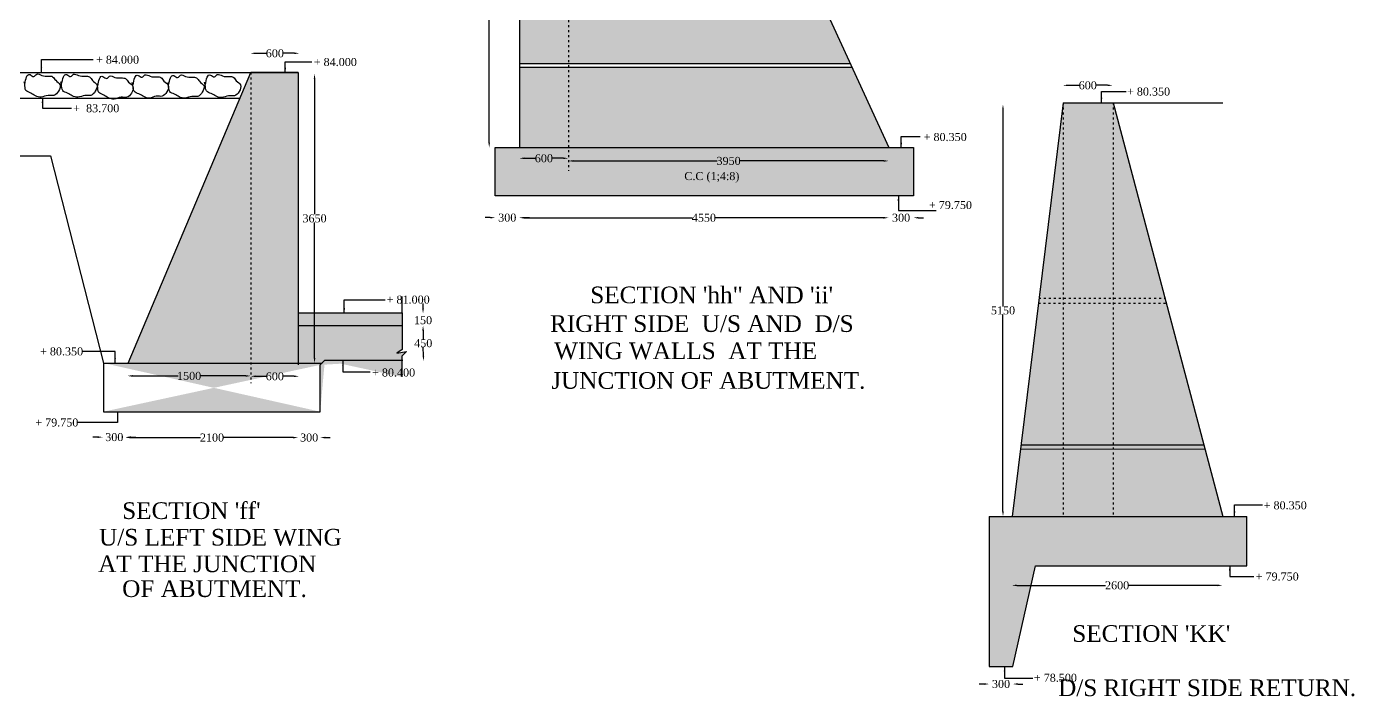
# Model space of a CAD drawing. Header units: millimetres. Extents: x 25263 to 1189477, y 36281 to 720269.
# Drawn here: x 323998 to 722237, y 318206 to 519237 of the extents above; entities that cross this region are included whole.
import ezdxf

# ---------------------------------------------------------------- set-up
doc = ezdxf.new("R2010")
doc.units = ezdxf.units.MM
doc.header["$MEASUREMENT"] = 0
doc.header["$PDMODE"] = 66
doc.header["$PDSIZE"] = 170
doc.linetypes.add('ACAD_ISO03W100', pattern=[30, 12, -18])
for name, color, linetype in [('DIM', 5, 'Continuous'), ('DOT LINE', 3, 'ACAD_ISO03W100'), ('DWG. LINE', 1, 'Continuous'), ('DWG.LINE', 10, 'Continuous'), ('HATCH', 2, 'Continuous'), ('TEXT', 7, 'Continuous')]:
    doc.layers.add(name, color=color, linetype=linetype)
doc.layers.add('TITLE', color=7, linetype='Continuous', lineweight=30)
doc.styles.get("Standard").update_dxf_attribs({"font": 'TIMES.TTF', "height": 2400})
doc.dimstyles.get("Standard").update_dxf_attribs({"dimtxt": 2400, "dimasz": 1500, "dimexe": 0.18, "dimexo": 0.0625, "dimgap": 0.09, "dimtad": 0, "dimtih": 1, "dimtoh": 1, "dimdec": 1, "dimzin": 0, "dimdsep": 46, "dimtxsty": 'Standard', "dimcen": 0.09, "dimse1": 1, "dimse2": 1, "dimclrd": 5, "dimclre": 5, "dimclrt": 4, "dimadec": 0, "dimazin": 0, "dimtfac": 1, "dimtdec": 1, "dimtofl": 0, "dimtmove": 0, "dimatfit": 3, "dimfxl": 1, "dimtolj": 1, "dimtzin": 0, "dimarcsym": 0})
pattern_1 = [(50, (0, 0), (5738.081, -502.017), [600, -6600]), (355, (0, 0), (-1110.01, 6017.537), [480, -5280]), (100.4514, (478, -42), (4628.075, 5515.516), [509.92, -5609.137]), (46.1842, (0, 1600), (8537.93, -1324.15), [900, -9900]), (96.6356, (711.5, 1490), (7477.3, 7792.94), [764.88, -8413.7]), (351.1842, (0, 1600), (7477.296, 7792.95), [720, -7920]), (21, (800, 1200), (4775.256, -3220.95), [600, -6600]), (326, (800, 1200), (1946.523, 5801.2), [480, -5280]), (71.4514, (1198, 931.6), (6721.78, 2580.244), [509.92, -5609.137]), (37.5, (0, 0), (97.279, 2663.151), [0, -5216, 0, -5360, 0, -5300]), (7.5, (0, 0), (2104.556, 3155.294), [0, -3056, 0, -5096, 0, -2020]), (327.5, (-1784, 0), (4270.5795, -180.439), [0, -2000, 0, -6240, 0, -8280]), (317.5, (-2584, 0), (4665.49, 800.84), [0, -2600, 0, -4144, 0, -5880])]

# ---------------------------------------------------------------- blocks, each defined once
blk = doc.blocks.new('*D39')
at = {"layer": 'Defpoints', "color": 0}
for p in [(462745, 692165), (471791, 692165), (471791, 482912)]:
    blk.add_point(p, dxfattribs=at)
at = {"layer": 'DIM', "color": 5, "lineweight": -2}
for p, q in [((462745, 690665), (462745, 588759)), ((462745, 484412), (462745, 586318))]:
    blk.add_line(p, q, dxfattribs=at)
at = {"layer": 'DIM', "color": 5}
for points in [[(462495, 690665), (462995, 690665), (462745, 692165)], [(462495, 484412), (462995, 484412), (462745, 482912)]]:
    blk.add_solid(points, dxfattribs=at)
at = {"layer": 'DIM', "color": 4, "insert": (462745, 587538), "char_height": 2400, "attachment_point": 5}
blk.add_mtext('\\A1;8650', dxfattribs=at)
blk = doc.blocks.new('*D40')
at = {"layer": 'Defpoints', "color": 0}
for p in [(471791, 482912), (486508, 482912), (486508, 479702)]:
    blk.add_point(p, dxfattribs=at)
at = {"layer": 'DIM', "color": 5, "lineweight": -2}
for p, q in [((473291, 479702), (476631, 479702)), ((485008, 479702), (481668, 479702))]:
    blk.add_line(p, q, dxfattribs=at)
at = {"layer": 'DIM', "color": 5}
for points in [[(473291, 479952), (473291, 479452), (471791, 479702)], [(485008, 479952), (485008, 479452), (486508, 479702)]]:
    blk.add_solid(points, dxfattribs=at)
at = {"layer": 'DIM', "color": 4, "insert": (479150, 479702), "char_height": 2400, "attachment_point": 5}
blk.add_mtext('\\A1;600', dxfattribs=at)
blk = doc.blocks.new('*D41')
at = {"layer": 'Defpoints', "color": 0}
for p in [(486508, 482912), (582562, 482912), (582562, 478906)]:
    blk.add_point(p, dxfattribs=at)
at = {"layer": 'DIM', "color": 5, "lineweight": -2}
for p, q in [((488008, 478906), (531126, 478906)), ((581062, 478906), (537944, 478906))]:
    blk.add_line(p, q, dxfattribs=at)
at = {"layer": 'DIM', "color": 5}
for points in [[(488008, 479156), (488008, 478656), (486508, 478906)], [(581062, 479156), (581062, 478656), (582562, 478906)]]:
    blk.add_solid(points, dxfattribs=at)
at = {"layer": 'DIM', "color": 4, "insert": (534535, 478906), "char_height": 2400, "attachment_point": 5}
blk.add_mtext('\\A1;3950', dxfattribs=at)
blk = doc.blocks.new('*D42')
at = {"layer": 'Defpoints', "color": 0}
for p in [(582562, 482912), (589976, 482912), (589976, 461854)]:
    blk.add_point(p, dxfattribs=at)
at = {"layer": 'DIM', "color": 5, "lineweight": -2}
for p, q in [((581062, 461854), (579562, 461854)), ((591476, 461854), (592976, 461854))]:
    blk.add_line(p, q, dxfattribs=at)
at = {"layer": 'DIM', "color": 5}
for points in [[(581062, 462104), (581062, 461604), (582562, 461854)], [(591476, 462104), (591476, 461604), (589976, 461854)]]:
    blk.add_solid(points, dxfattribs=at)
at = {"layer": 'DIM', "color": 4, "insert": (586269, 461854), "char_height": 2400, "attachment_point": 5}
blk.add_mtext('\\A1;300', dxfattribs=at)
blk = doc.blocks.new('*D43')
at = {"layer": 'Defpoints', "color": 0}
for p in [(464544, 482912), (471791, 482912), (464544, 461884)]:
    blk.add_point(p, dxfattribs=at)
at = {"layer": 'DIM', "color": 5, "lineweight": -2}
for p, q in [((463044, 461884), (461544, 461884)), ((473291, 461884), (474791, 461884))]:
    blk.add_line(p, q, dxfattribs=at)
at = {"layer": 'DIM', "color": 5}
for points in [[(463044, 462134), (463044, 461634), (464544, 461884)], [(473291, 462134), (473291, 461634), (471791, 461884)]]:
    blk.add_solid(points, dxfattribs=at)
at = {"layer": 'DIM', "color": 4, "insert": (468168, 461884), "char_height": 2400, "attachment_point": 5}
blk.add_mtext('\\A1;300', dxfattribs=at)
blk = doc.blocks.new('*D86')
at = {"layer": 'Defpoints', "color": 0}
for p in [(634788, 501853), (649721, 501853), (649721, 501596)]:
    blk.add_point(p, dxfattribs=at)
at = {"layer": 'DIM', "color": 5, "lineweight": -2}
for p, q in [((636288, 501596), (639736, 501596)), ((648221, 501596), (644773, 501596))]:
    blk.add_line(p, q, dxfattribs=at)
at = {"layer": 'DIM', "color": 5}
for points in [[(636288, 501846), (636288, 501346), (634788, 501596)], [(648221, 501846), (648221, 501346), (649721, 501596)]]:
    blk.add_solid(points, dxfattribs=at)
at = {"layer": 'DIM', "color": 4, "insert": (642254, 501596), "char_height": 2400, "attachment_point": 5}
blk.add_mtext('\\A1;600', dxfattribs=at)
blk = doc.blocks.new('*D87')
at = {"layer": 'Defpoints', "color": 0}
for p in [(616835, 495853), (616835, 372248), (616835, 372248)]:
    blk.add_point(p, dxfattribs=at)
at = {"layer": 'DIM', "color": 5, "lineweight": -2}
for p, q in [((616835, 494353), (616835, 435271)), ((616835, 373748), (616835, 432830))]:
    blk.add_line(p, q, dxfattribs=at)
at = {"layer": 'DIM', "color": 5}
for points in [[(616585, 494353), (617085, 494353), (616835, 495853)], [(616585, 373748), (617085, 373748), (616835, 372248)]]:
    blk.add_solid(points, dxfattribs=at)
at = {"layer": 'DIM', "color": 4, "insert": (616835, 434050), "char_height": 2400, "attachment_point": 5}
blk.add_mtext('\\A1;5150', dxfattribs=at)
blk = doc.blocks.new('*D88')
at = {"layer": 'Defpoints', "color": 0}
for p in [(471791, 461884), (582492, 461884), (582492, 461854)]:
    blk.add_point(p, dxfattribs=at)
at = {"layer": 'DIM', "color": 5, "lineweight": -2}
for p, q in [((473291, 461854), (523689, 461854)), ((580992, 461854), (530595, 461854))]:
    blk.add_line(p, q, dxfattribs=at)
at = {"layer": 'DIM', "color": 5}
for points in [[(473291, 462104), (473291, 461604), (471791, 461854)], [(580992, 462104), (580992, 461604), (582492, 461854)]]:
    blk.add_solid(points, dxfattribs=at)
at = {"layer": 'DIM', "color": 4, "insert": (527142, 461854), "char_height": 2400, "attachment_point": 5}
blk.add_mtext('\\A1;4550', dxfattribs=at)
blk = doc.blocks.new('*D91')
at = {"layer": 'Defpoints', "color": 0}
for p in [(391150, 511281), (405785, 511281), (405785, 511211)]:
    blk.add_point(p, dxfattribs=at)
at = {"layer": 'DIM', "color": 5, "lineweight": -2}
for p, q in [((392650, 511211), (395949, 511211)), ((404285, 511211), (400986, 511211))]:
    blk.add_line(p, q, dxfattribs=at)
at = {"layer": 'DIM', "color": 5}
for points in [[(392650, 511461), (392650, 510961), (391150, 511211)], [(404285, 511461), (404285, 510961), (405785, 511211)]]:
    blk.add_solid(points, dxfattribs=at)
at = {"layer": 'DIM', "color": 4, "insert": (398468, 511211), "char_height": 2400, "attachment_point": 5}
blk.add_mtext('\\A1;600', dxfattribs=at)
blk = doc.blocks.new('*D92')
at = {"layer": 'Defpoints', "color": 0}
for p in [(410363, 505071), (410376, 418263), (410376, 418263)]:
    blk.add_point(p, dxfattribs=at)
at = {"layer": 'DIM', "color": 5, "lineweight": -2}
for p, q in [((410364, 503571), (410370, 462888)), ((410376, 419763), (410370, 460446))]:
    blk.add_line(p, q, dxfattribs=at)
at = {"layer": 'DIM', "color": 5}
for points in [[(410614, 503571), (410114, 503571), (410363, 505071)], [(410626, 419763), (410126, 419763), (410376, 418263)]]:
    blk.add_solid(points, dxfattribs=at)
at = {"layer": 'DIM', "color": 4, "insert": (410370, 461667), "char_height": 2400, "attachment_point": 5}
blk.add_mtext('\\A1;3650', dxfattribs=at)
blk = doc.blocks.new('*D93')
at = {"layer": 'Defpoints', "color": 0}
for p in [(442854, 433136), (442854, 429501), (442907, 429501)]:
    blk.add_point(p, dxfattribs=at)
at = {"layer": 'DIM', "color": 5, "lineweight": -2}
for p, q in [((442907, 434636), (442907, 436136)), ((442907, 428001), (442907, 426501))]:
    blk.add_line(p, q, dxfattribs=at)
at = {"layer": 'DIM', "color": 5}
for points in [[(442657, 434636), (443157, 434636), (442907, 433136)], [(442657, 428001), (443157, 428001), (442907, 429501)]]:
    blk.add_solid(points, dxfattribs=at)
at = {"layer": 'DIM', "color": 4, "insert": (442907, 431104), "char_height": 2400, "attachment_point": 5}
blk.add_mtext('\\A1;150', dxfattribs=at)
blk = doc.blocks.new('*D94')
at = {"layer": 'Defpoints', "color": 0}
for p in [(442907, 429480), (443035, 418907), (443035, 418907)]:
    blk.add_point(p, dxfattribs=at)
at = {"layer": 'DIM', "color": 5, "lineweight": -2}
for p, q in [((442926, 427980), (442957, 425415)), ((443017, 420407), (442986, 422973))]:
    blk.add_line(p, q, dxfattribs=at)
at = {"layer": 'DIM', "color": 5}
for points in [[(443176, 427983), (442676, 427977), (442907, 429480)], [(443267, 420410), (442767, 420404), (443035, 418907)]]:
    blk.add_solid(points, dxfattribs=at)
at = {"layer": 'DIM', "color": 4, "insert": (442971, 424194), "char_height": 2400, "attachment_point": 5}
blk.add_mtext('\\A1;450', dxfattribs=at)
blk = doc.blocks.new('*D95')
at = {"layer": 'Defpoints', "color": 0}
for p in [(354272, 414391), (391233, 414391), (391233, 414391)]:
    blk.add_point(p, dxfattribs=at)
at = {"layer": 'DIM', "color": 5, "lineweight": -2}
for p, q in [((355772, 414391), (369480, 414391)), ((389733, 414391), (376026, 414391))]:
    blk.add_line(p, q, dxfattribs=at)
at = {"layer": 'DIM', "color": 5}
for points in [[(355772, 414641), (355772, 414141), (354272, 414391)], [(389733, 414641), (389733, 414141), (391233, 414391)]]:
    blk.add_solid(points, dxfattribs=at)
at = {"layer": 'DIM', "color": 4, "insert": (372753, 414391), "char_height": 2400, "attachment_point": 5}
blk.add_mtext('\\A1;1500', dxfattribs=at)
blk = doc.blocks.new('*D96')
at = {"layer": 'Defpoints', "color": 0}
for p in [(391233, 414391), (405686, 414391), (405686, 414284)]:
    blk.add_point(p, dxfattribs=at)
at = {"layer": 'DIM', "color": 5, "lineweight": -2}
for p, q in [((392733, 414284), (395941, 414284)), ((404186, 414284), (400978, 414284))]:
    blk.add_line(p, q, dxfattribs=at)
at = {"layer": 'DIM', "color": 5}
for points in [[(392733, 414534), (392733, 414034), (391233, 414284)], [(404186, 414534), (404186, 414034), (405686, 414284)]]:
    blk.add_solid(points, dxfattribs=at)
at = {"layer": 'DIM', "color": 4, "insert": (398460, 414284), "char_height": 2400, "attachment_point": 5}
blk.add_mtext('\\A1;600', dxfattribs=at)
blk = doc.blocks.new('*D97')
at = {"layer": 'Defpoints', "color": 0}
for p in [(346843, 396150), (353788, 396150), (353788, 396022)]:
    blk.add_point(p, dxfattribs=at)
at = {"layer": 'DIM', "color": 5, "lineweight": -2}
for p, q in [((345343, 396022), (343843, 396022)), ((355288, 396022), (356788, 396022))]:
    blk.add_line(p, q, dxfattribs=at)
at = {"layer": 'DIM', "color": 5}
for points in [[(345343, 396272), (345343, 395772), (346843, 396022)], [(355288, 396272), (355288, 395772), (353788, 396022)]]:
    blk.add_solid(points, dxfattribs=at)
at = {"layer": 'DIM', "color": 4, "insert": (350316, 396022), "char_height": 2400, "attachment_point": 5}
blk.add_mtext('\\A1;300', dxfattribs=at)
blk = doc.blocks.new('*D98')
at = {"layer": 'Defpoints', "color": 0}
for p in [(353788, 396022), (405443, 396022), (405443, 395888)]:
    blk.add_point(p, dxfattribs=at)
at = {"layer": 'DIM', "color": 5, "lineweight": -2}
for p, q in [((355288, 395888), (376173, 395888)), ((403943, 395888), (383058, 395888))]:
    blk.add_line(p, q, dxfattribs=at)
at = {"layer": 'DIM', "color": 5}
for points in [[(355288, 396138), (355288, 395638), (353788, 395888)], [(403943, 396138), (403943, 395638), (405443, 395888)]]:
    blk.add_solid(points, dxfattribs=at)
at = {"layer": 'DIM', "color": 4, "insert": (379615, 395888), "char_height": 2400, "attachment_point": 5}
blk.add_mtext('\\A1;2100', dxfattribs=at)
blk = doc.blocks.new('*D99')
at = {"layer": 'Defpoints', "color": 0}
for p in [(405443, 395888), (412055, 395888), (412055, 395888)]:
    blk.add_point(p, dxfattribs=at)
at = {"layer": 'DIM', "color": 5, "lineweight": -2}
for p, q in [((403943, 395888), (402443, 395888)), ((413555, 395888), (415055, 395888))]:
    blk.add_line(p, q, dxfattribs=at)
at = {"layer": 'DIM', "color": 5}
for points in [[(403943, 396138), (403943, 395638), (405443, 395888)], [(413555, 396138), (413555, 395638), (412055, 395888)]]:
    blk.add_solid(points, dxfattribs=at)
at = {"layer": 'DIM', "color": 4, "insert": (408749, 395888), "char_height": 2400, "attachment_point": 5}
blk.add_mtext('\\A1;300', dxfattribs=at)
blk = doc.blocks.new('*D184')
at = {"layer": 'Defpoints', "color": 0}
for p in [(619472, 351324), (682654, 351547), (682654, 351324)]:
    blk.add_point(p, dxfattribs=at)
at = {"layer": 'DIM', "color": 5, "lineweight": -2}
for p, q in [((620972, 351547), (647620, 351547)), ((681154, 351547), (654506, 351547))]:
    blk.add_line(p, q, dxfattribs=at)
at = {"layer": 'DIM', "color": 5}
for points in [[(620972, 351797), (620972, 351297), (619472, 351547)], [(681154, 351797), (681154, 351297), (682654, 351547)]]:
    blk.add_solid(points, dxfattribs=at)
at = {"layer": 'DIM', "color": 4, "insert": (651063, 351547), "char_height": 2400, "attachment_point": 5}
blk.add_mtext('\\A1;2600', dxfattribs=at)
blk = doc.blocks.new('*D185')
at = {"layer": 'Defpoints', "color": 0}
for p in [(612668, 327232), (619817, 327232), (619817, 321935)]:
    blk.add_point(p, dxfattribs=at)
at = {"layer": 'DIM', "color": 5, "lineweight": -2}
for p, q in [((611168, 321935), (609668, 321935)), ((621317, 321935), (622817, 321935))]:
    blk.add_line(p, q, dxfattribs=at)
at = {"layer": 'DIM', "color": 5}
for points in [[(611168, 322185), (611168, 321685), (612668, 321935)], [(621317, 322185), (621317, 321685), (619817, 321935)]]:
    blk.add_solid(points, dxfattribs=at)
at = {"layer": 'DIM', "color": 4, "insert": (616242, 321935), "char_height": 2400, "attachment_point": 5}
blk.add_mtext('\\A1;300', dxfattribs=at)

msp = doc.modelspace()

# ---------------------------------------------------------------- hatches: boundary and pattern name
at = {"layer": 'HATCH'}
h = msp.add_hatch(dxfattribs=at)
h.set_pattern_fill('AR-CONC', color=256, scale=800, style=0)
h.set_pattern_definition(pattern_1)
h.paths.add_polyline_path([(532069.56, 592909.19), (486508.19, 592928.64), (486508.19, 591419.23), (532702.25, 591530.87)])
h.paths.add_polyline_path([(486508.19, 592928.64), (471791.46, 592934.93), (471791.46, 591383.67), (486508.19, 591419.23)])
h.paths.add_polyline_path([(532702.25, 591530.87), (486508.19, 591419.23), (486508.19, 548358.55), (552481.19, 548442.43)])
h.paths.add_polyline_path([(486508.19, 591419.23), (471791.46, 591383.67), (471791.46, 548339.84), (486508.19, 548358.55)])
h.paths.add_polyline_path([(553236.82, 546796.29), (486508.19, 546798.17), (486508.19, 508152), (570980.91, 508140.76)])
h.paths.add_polyline_path([(486508.19, 546798.17), (471791.46, 546798.58), (471791.46, 508153.95), (486508.19, 508152)])
h.paths.add_polyline_path([(571485.14, 507042.29), (486508.19, 507007.38), (486508.19, 482912.1), (582561.65, 482912.1)])
h.paths.add_polyline_path([(486508.19, 507007.38), (471791.46, 507001.33), (471791.46, 482912.1), (486508.19, 482912.1)])
h.paths.add_polyline_path([(589976.16, 482912.1), (464543.73, 482912.1), (464543.73, 468421.5), (589976.16, 468421.5)])
h = msp.add_hatch(dxfattribs=at)
h.set_pattern_fill('AR-CONC', color=256, scale=800, style=0)
h.set_pattern_definition(pattern_1)
edge = h.paths.add_edge_path()
edge.add_line((436630.27, 433312.3), (436630.27, 422317.45))
edge.add_line((436630.27, 422317.45), (435054.1, 421271.4))
edge.add_line((435054.1, 421271.4), (437978.51, 421745.08))
edge.add_line((437978.51, 421745.08), (436516.3, 420284.55))
edge.add_line((436516.3, 420284.55), (436516.3, 414100.79))
edge.add_line((405483.34, 433312.3), (436630.27, 433312.3))
edge.add_line((413458.29, 419091.75), (436832.67, 419091.75))
edge.add_line((412077.03, 417710.95), (413458.29, 419091.75))
edge.add_line((412077.03, 403661.33), (412077.03, 417710.95))
edge.add_line((347057.44, 403661.33), (412077.03, 403661.33))
edge.add_line((347057.44, 418253.24), (347057.44, 403661.33))
edge.add_line((347057.44, 418253.24), (412629.15, 418262.89))
edge.add_line((354436.53, 418254.33), (391233.25, 505402.05))
edge.add_line((405483.34, 505402.05), (391233.25, 505402.05))
edge.add_line((405483.34, 505402.05), (405483.34, 417744.21))
h = msp.add_hatch(dxfattribs=at)
h.set_pattern_fill('AR-CONC', color=256, scale=800, style=0)
h.set_pattern_definition(pattern_1)
h.paths.add_polyline_path([(649844.89, 496393.41), (634858.97, 496393.41), (634858.97, 437680.49), (649844.89, 437680.99)])
h.paths.add_polyline_path([(649844.89, 496393.41), (649844.89, 437680.99), (665426.96, 437681.5)])
h.paths.add_polyline_path([(634858.97, 496393.41), (627623.07, 437680.25), (634858.97, 437680.49)])
h.paths.add_polyline_path([(649844.89, 436267.45), (634858.97, 436269.55), (634858.97, 393737.87), (649844.89, 393741.44)])
h.paths.add_polyline_path([(665802.84, 436265.22), (649844.89, 436267.45), (649844.89, 393741.44), (677086.88, 393747.92)])
h.paths.add_polyline_path([(649844.89, 437680.99), (634858.97, 437680.49), (634858.97, 436269.55), (649844.89, 436267.45)])
h.paths.add_polyline_path([(665426.96, 437681.5), (649844.89, 437680.99), (649844.89, 436267.45), (665802.84, 436265.22)])
h.paths.add_polyline_path([(634858.97, 437680.49), (627623.07, 437680.25), (627449.34, 436270.58), (634858.97, 436269.55)])
h.paths.add_polyline_path([(634858.97, 436269.55), (627449.34, 436270.58), (622207.17, 393734.86), (634858.97, 393737.87)])
h.paths.add_polyline_path([(677425.9, 392470.54), (649844.89, 392463.98), (649844.89, 372248.1), (682792.91, 372248.1)])
h.paths.add_polyline_path([(649844.89, 392463.98), (634858.97, 392460.41), (634858.97, 372248.1), (649844.89, 372248.1)])
h.paths.add_polyline_path([(634858.97, 392460.41), (622049.73, 392457.36), (619559.11, 372248.1), (634858.97, 372248.1)])
h.paths.add_polyline_path([(634858.97, 393737.87), (622207.17, 393734.86), (622049.73, 392457.36), (634858.97, 392460.41)])
h.paths.add_polyline_path([(649844.89, 393741.44), (634858.97, 393737.87), (634858.97, 392460.41), (649844.89, 392463.98)])
h.paths.add_polyline_path([(677086.88, 393747.92), (649844.89, 393741.44), (649844.89, 392463.98), (677425.9, 392470.54)])
h.paths.add_polyline_path([(689950.26, 372248.1), (612668.15, 372248.1), (612668.15, 327232.08), (619816.51, 327232.08), (626578.22, 357428.37), (689950.26, 357428.37)])

# ---------------------------------------------------------------- linework, layer by layer
at = {"layer": 'DOT LINE', "ltscale": 50}
for points in [[(486508.19, 692164.69), (486508.19, 475930.3)], [(391233.25, 505402.05), (391233.25, 412248.83)], [(634858.97, 496393.41), (634858.97, 372100.24)], [(649844.89, 496393.41), (649844.89, 372100.24)], [(627449.34, 436270.58), (665802.84, 436265.22)], [(627623.07, 437680.25), (665426.96, 437681.5)]]:
    msp.add_lwpolyline(points, dxfattribs=at)
at = {"layer": 'DWG. LINE'}
msp.add_lwpolyline([(471857.49, 692214.41), (471857.49, 482911.43)], dxfattribs=at)
at = {"layer": 'DWG.LINE'}
for p, q in [((318977.27, 505402.05), (405483.34, 505402.05)), ((319060.53, 480445.28), (331148.89, 480445.28)), ((331148.89, 480445.28), (347057.44, 418253.24)), ((347057.44, 418253.24), (347057.44, 403661.33)), ((412077.03, 417710.95), (413458.29, 419091.75)), ((413458.29, 419091.75), (436832.67, 419091.75)), ((412077.03, 403661.33), (412077.03, 417710.95)), ((347057.44, 403661.33), (412077.03, 403661.33))]:
    msp.add_line(p, q, dxfattribs=at)
for points in [[(471791.46, 692164.69), (471791.46, 482912.1)], [(486508.19, 692164.69), (582561.65, 482912.1)], [(471791.46, 508153.95), (570980.91, 508140.76)], [(471791.46, 507001.33), (571485.14, 507042.29)], [(354436.53, 418254.33), (391233.25, 505402.05)], [(405483.34, 505402.05), (391233.25, 505402.05)], [(405483.34, 505402.05), (405483.34, 417744.21)], [(318951.35, 497778.06), (388014.46, 497778.8)], [(634858.97, 496393.41), (619559.11, 372248.1)], [(634858.97, 496393.41), (682717.92, 496393.41)], [(649844.89, 496393.41), (682792.91, 372248.1)], [(464543.73, 482912.1), (589976.16, 482912.1), (589976.16, 468421.5), (464543.73, 468421.5), (464543.73, 482912.1)], [(436630.27, 433312.3), (436630.27, 438241.92)], [(405483.34, 433312.3), (436630.27, 433312.3)], [(436630.27, 433312.3), (436630.27, 422317.45), (435054.1, 421271.4), (437978.51, 421745.08), (436516.3, 420284.55), (436516.3, 414100.79)], [(405483.34, 429497.97), (436630.27, 429497.97)], [(347057.44, 418253.24), (412629.15, 418262.89)], [(622049.73, 392457.36), (677425.9, 392470.54)], [(622207.17, 393734.86), (677086.88, 393747.92)], [(612668.15, 372248.1), (689950.26, 372248.1)], [(612668.15, 372248.1), (612668.15, 327232.08), (619816.51, 327232.08), (626578.22, 357428.37), (689950.26, 357428.37), (689950.26, 372248.1)]]:
    msp.add_lwpolyline(points, dxfattribs=at)
at = {"layer": 'HATCH'}
for points in [[(323443.65, 501863.31), (325031.77, 504826.38), (326189.76, 504257.85), (327033.71, 504944.01), (328564.61, 504571.52), (330625.44, 504395.08), (331822.68, 504179.43), (332745.14, 503101.19), (334020.89, 501866.12), (333590.23, 499858.75), (332216.35, 498584.47), (330449.93, 498584.47), (328369.48, 498035.54), (326661.94, 498447.24), (325248.8, 499251.02), (323816.04, 500054.8), (323433.74, 501924.21), (323239.97, 502665.02)], [(334474.23, 501835.41), (336062.35, 504798.49), (337220.34, 504229.96), (338064.29, 504916.11), (339595.19, 504543.63), (341656.02, 504367.19), (342853.26, 504151.54), (343775.72, 503073.3), (345051.47, 501838.22), (344620.81, 499830.86), (343246.93, 498556.57), (341480.51, 498556.57), (339400.06, 498007.65), (337692.52, 498419.34), (336279.38, 499223.12), (334846.62, 500026.9), (334464.32, 501896.31), (334270.55, 502637.12)], [(345319.09, 501279.66), (346907.22, 504242.74), (348065.2, 503674.21), (348909.16, 504360.36), (350440.06, 503987.88), (352500.88, 503811.44), (353698.12, 503595.79), (354620.59, 502517.55), (355896.34, 501282.47), (355465.68, 499275.11), (354091.8, 498000.83), (352325.38, 498000.83), (350244.93, 497451.9), (348537.39, 497863.6), (347124.25, 498667.37), (345691.48, 499471.16), (345309.19, 501340.56), (345115.42, 502081.37)], [(355912.3, 501615.39), (357500.42, 504578.47), (358658.41, 504009.94), (359502.36, 504696.09), (361033.26, 504323.61), (363094.09, 504147.17), (364291.33, 503931.52), (365213.79, 502853.28), (366489.54, 501618.2), (366058.88, 499610.84), (364685, 498336.55), (362918.58, 498336.55), (360838.13, 497787.63), (359130.59, 498199.32), (357717.45, 499003.1), (356284.69, 499806.88), (355902.4, 501676.29), (355708.62, 502417.1)], [(366563.96, 501557.91), (368152.08, 504520.98), (369310.07, 503952.45), (370154.02, 504638.61), (371684.92, 504266.12), (373745.75, 504089.68), (374942.99, 503874.04), (375865.45, 502795.79), (377141.2, 501560.72), (376710.55, 499553.36), (375336.66, 498279.07), (373570.24, 498279.07), (371489.79, 497730.15), (369782.25, 498141.84), (368369.11, 498945.62), (366936.35, 499749.4), (366554.06, 501618.81), (366360.28, 502359.62)], [(377600.54, 501724), (379188.67, 504687.07), (380346.65, 504118.54), (381190.61, 504804.7), (382721.51, 504432.21), (384782.33, 504255.77), (385979.57, 504040.13), (386902.04, 502961.88), (388177.79, 501726.81), (387747.13, 499719.44), (386373.25, 498445.16), (384606.83, 498445.16), (382526.38, 497896.24), (380818.84, 498307.93), (379405.7, 499111.71), (377972.93, 499915.49), (377590.64, 501784.9), (377396.87, 502525.71)]]:
    msp.add_spline(points, degree=3, dxfattribs=at)

# ---------------------------------------------------------------- texts
at = {"layer": 'TEXT'}
for s, p in [('+ 84.000', (344821.15, 508097.98)), ('+ 84.000', (410133.55, 507386.62)), ('+ 80.350', (654034.9, 498530.16)), ('+  83.700', (337988.59, 493523.89)), ('+ 80.350', (593045.69, 484887.1)), ('C.C (1;4:8)', (521265.19, 473164.73)), ('+ 79.750', (594619.83, 464478.29)), ('+ 81.000', (431991.75, 436086.24)), ('+ 80.350', (328046.86, 420558.27)), ('+ 80.400', (427617.92, 414220.73)), ('+ 79.750', (326614.02, 399227.4)), ('+ 80.350', (695023.32, 374370.66)), ('+ 79.750', (692613.57, 353006.78)), ('+ 78.500', (626095.53, 322613.84))]:
    msp.add_text(s, height=2400, dxfattribs=at).set_placement(p)
at = {"layer": 'TITLE'}
for s, p in [('SECTION \'hh" AND \'ii\'', (493057.27, 436202.98)), ('RIGHT SIDE  U/S AND  D/S', (480994.06, 427593.84)), ('WING WALLS  AT THE', (482239.06, 419425.8)), ('JUNCTION OF ABUTMENT.', (481377.4, 410529.69)), ("SECTION 'ff'", (352670.72, 371467.54)), ('U/S LEFT SIDE WING', (345747.37, 363485.95)), ('AT THE JUNCTION', (345481.08, 355504.36)), ('OF ABUTMENT.', (352670.72, 348054.88)), ("SECTION 'KK'", (637615.63, 334587.75)), ('D/S RIGHT SIDE RETURN.', (633366.66, 318313.96))]:
    msp.add_text(s, height=5000, dxfattribs=at).set_placement(p)

# ---------------------------------------------------------------- dimensions: what is measured, and where the dimension line sits
at = {"layer": 'DIM'}
for p1, p2, distance, text, picture, middle in [((471791.46, 482912.1), (471791.46, 692164.69), 9046.6, '8650', '*D39', (462744.86, 587538.39)), ((391149.65, 511281.34), (405785.48, 511281.34), -70.12, '600', '*D91', (398467.56, 511211.22)), ((410363.3, 505071.06), (410376.07, 418262.56), 0, '3650', '*D92', (410369.69, 461666.81)), ((634788.34, 501852.96), (649720.55, 501852.96), -257.16, '600', '*D86', (642254.45, 501595.8)), ((616835.39, 495852.64), (616835.39, 372248.1), 0, '5150', '*D87', (616835.39, 434050.37)), ((471791.46, 482912.1), (464543.73, 482912.1), 21027.74, '300', '*D43', (468167.6, 461884.37)), ((471791.46, 482912.1), (486508.19, 482912.1), -3209.84, '600', '*D40', (479149.83, 479702.26)), ((486508.19, 482912.1), (582561.65, 482912.1), -4006.06, '3950', '*D41', (534534.92, 478906.04)), ((582561.65, 482912.1), (589976.16, 482912.1), -21058.21, '300', '*D42', (586268.9, 461853.89)), ((471791.46, 461884.37), (582492.43, 461884.37), -30.47, '4550', '*D88', (527141.94, 461853.89)), ((442907.48, 429480.03), (443035.12, 418907.33), -0.02, '450', '*D94', (442971.28, 424193.68)), ((354271.9, 414390.57), (391233.25, 414390.57), 0, '1500', '*D95', (372752.58, 414390.57)), ((391233.25, 414390.57), (405686.26, 414390.57), -106.13, '600', '*D96', (398459.76, 414284.44)), ((346843.35, 396149.88), (353787.98, 396149.88), -127.78, '300', '*D97', (350315.67, 396022.1)), ((353787.98, 396022.1), (405442.68, 396022.1), -134.14, '2100', '*D98', (379615.33, 395887.97)), ((405442.68, 395887.97), (412055.19, 395887.97), 0, '300', '*D99', (408748.94, 395887.97)), ((619471.84, 351323.94), (682654.38, 351323.94), 222.76, '2600', '*D184', (651063.11, 351546.7)), ((612668.15, 327232.08), (619816.51, 327232.08), -5296.71, '300', '*D185', (616242.33, 321935.37))]:
    dim = msp.add_aligned_dim(p1=p1, p2=p2, distance=distance, text=text, dimstyle='Standard', dxfattribs=at)
    dim.commit()
    dim.dimension.update_dxf_attribs({"geometry": picture, "text_midpoint": middle})
dim = msp.add_linear_dim(base=(442907.48, 429501.3), p1=(442854.48, 433135.8), p2=(442854.48, 429501.3), angle=270, text='150', dimstyle='Standard', dxfattribs=at)
dim.commit()
dim.dimension.update_dxf_attribs({"geometry": '*D93', "text_midpoint": (442907.48, 431103.95), "dimtype": 161})

# ---------------------------------------------------------------- leaders
for points in [[(328449.39, 505402.05), (328449.39, 509300.57), (343940.99, 509300.57)], [(401596.44, 505402.05), (401596.44, 508606.27), (409578.3, 508606.27)], [(646378.33, 496393.41), (646378.33, 499731.98), (653823.57, 499731.98)], [(328757.67, 497778.16), (328757.67, 494750.54), (337466.88, 494750.54)], [(586336.08, 482912.1), (586336.08, 486279.24), (591954.12, 486279.24)], [(585449.67, 468421.5), (585449.67, 464024.11), (596775.95, 464024.11)], [(419289.82, 433312.3), (419289.82, 437260.66), (431595.41, 437260.66)], [(350552.9, 418253.76), (350552.9, 421723.64), (340761.31, 421723.64)], [(418877.54, 419091.75), (418877.54, 415580.25), (427005.23, 415580.25)], [(351315.05, 403661.33), (351315.05, 400403.17), (339238.79, 400403.17)], [(686281.22, 372248.1), (686281.22, 375739.67), (694677.38, 375739.67)], [(684816.25, 357428.37), (684816.25, 354170.5), (692040.86, 354170.5)], [(617295, 327232.08), (617295, 323704.45), (625757.31, 323704.45)]]:
    msp.add_leader(points, dimstyle='Standard', override={"dimgap": 0.09, "dimtad": 0}, dxfattribs=at)

doc.saveas('drawing.dxf')
